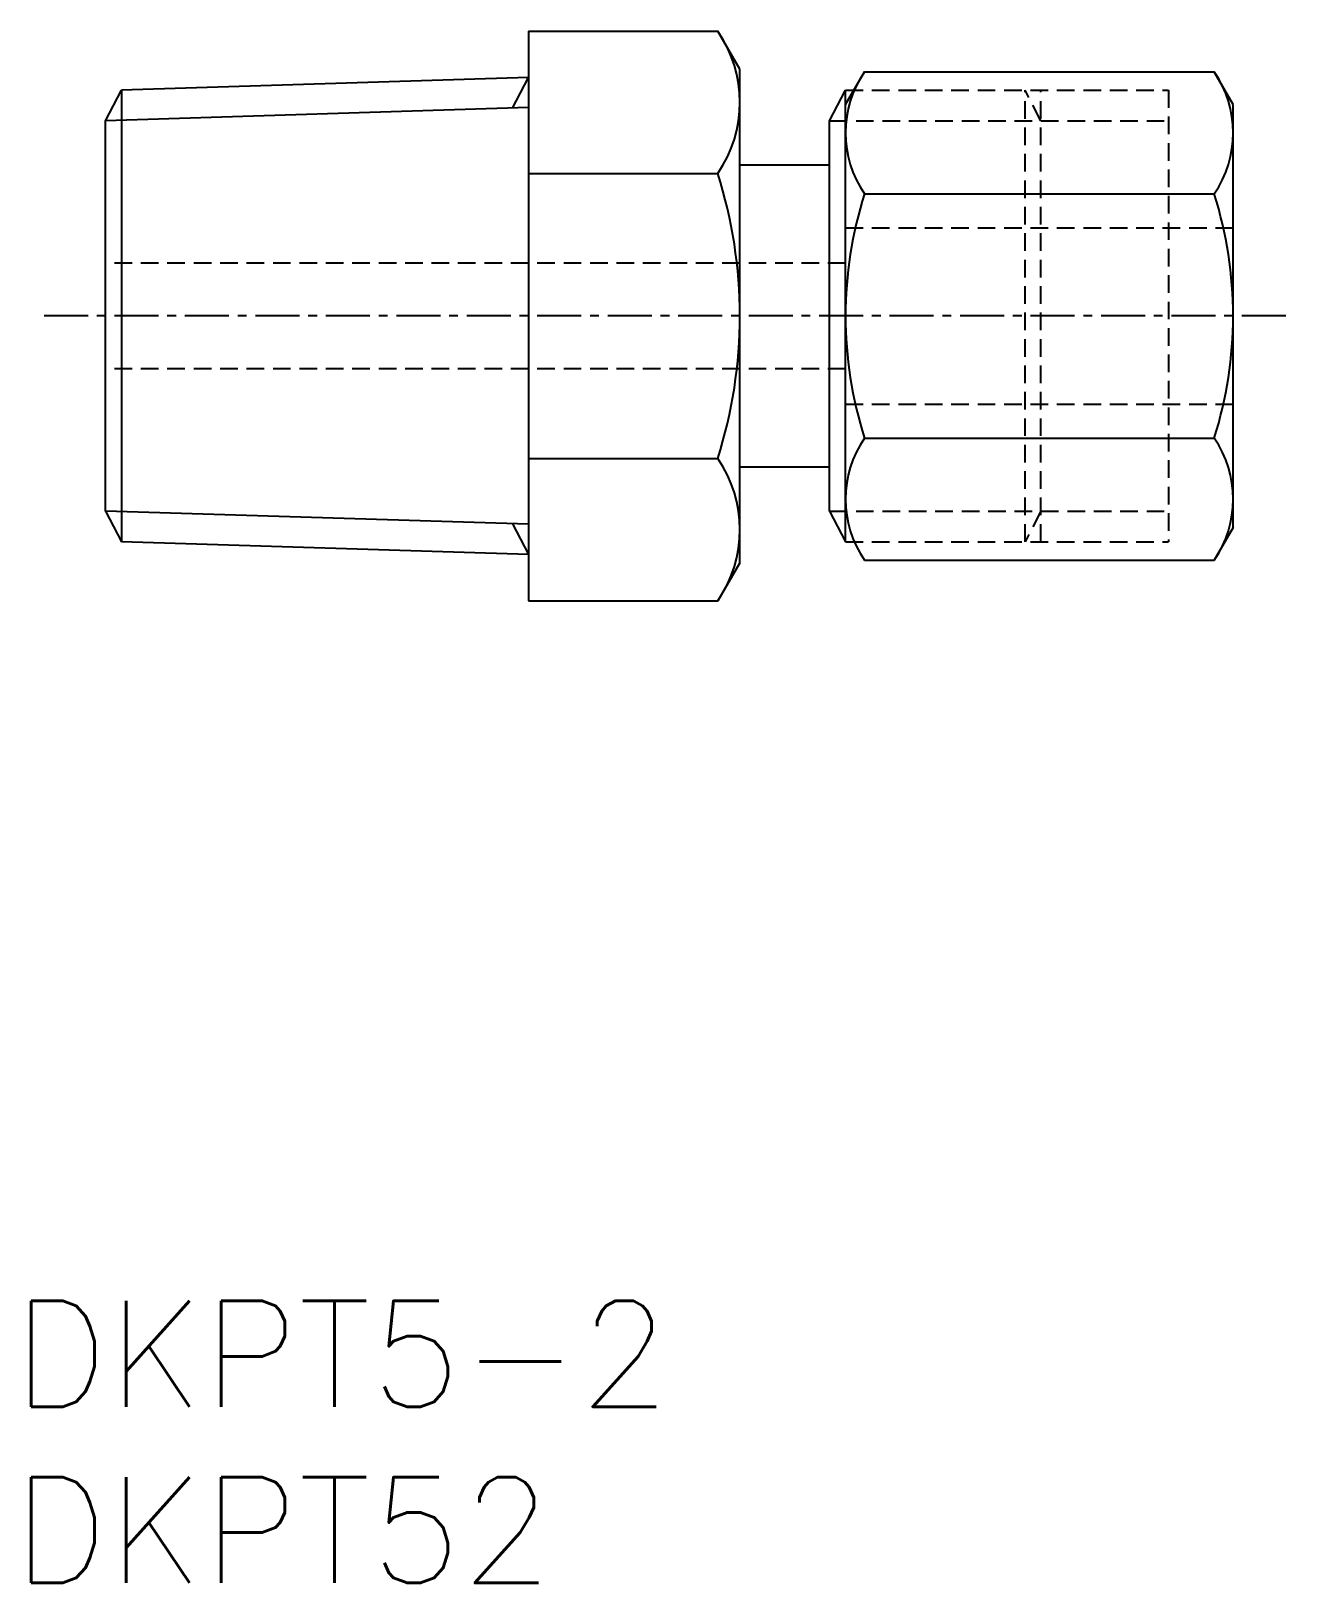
# Model space of a CAD drawing. Extents: x 128.4 to 164, y 69.1 to 113.1.
import ezdxf
from ezdxf.enums import TextEntityAlignment as Align

# ---------------------------------------------------------------- set-up
doc = ezdxf.new("R2010")
doc.units = 0
doc.linetypes.add('CENTER', pattern=[2, 1.25, -0.25, 0.25, -0.25])
doc.linetypes.add('DASHED', pattern=[0.75, 0.5, -0.25])
doc.layers.get('0').update_dxf_attribs({"linetype": 'CONTINUOUS'})
doc.layers.add('CENTER', color=1, linetype='CENTER')
doc.styles.get("Standard").update_dxf_attribs({"font": 'txt.shx', "bigfont": 'extfont.shx'})

msp = doc.modelspace()

# ---------------------------------------------------------------- linework, layer by layer
at = {"color": 7, "linetype": 'CONTINUOUS'}
for p, q in [((142.5, 113.083), (147.875, 113.083)), ((142.5, 113.083), (142.5, 96.917)), ((148.5, 112), (147.875, 113.083)), ((148.5, 98), (148.5, 112)), ((148.5, 98), (148.5, 112)), ((151.5, 111), (152.036, 111.928)), ((152.036, 111.928), (161.964, 111.928)), ((162.5, 111), (161.964, 111.928)), ((130.5, 110.535), (130.953, 111.405)), ((142.5, 111.766), (130.953, 111.405)), ((130.953, 111.405), (130.953, 98.595)), ((151.047, 110.535), (151.5, 111.405)), ((151.5, 99), (151.5, 111)), ((162.5, 99), (162.5, 111)), ((130.5, 99.465), (130.5, 110.535)), ((151.047, 99.465), (151.047, 110.535)), ((142.5, 109.041), (147.875, 109.041)), ((152.036, 108.464), (161.964, 108.464)), ((152.036, 101.536), (161.964, 101.536)), ((142.5, 100.959), (147.875, 100.959)), ((130.5, 99.465), (130.953, 98.595)), ((151.047, 99.465), (151.5, 98.595)), ((162.5, 99), (161.964, 98.072)), ((142.5, 98.234), (130.953, 98.595)), ((148.5, 98), (147.875, 96.917)), ((152.036, 98.072), (161.964, 98.072)), ((142.5, 96.917), (147.875, 96.917))]:
    msp.add_line(p, q, dxfattribs=at)
at = {"color": 3, "linetype": 'CONTINUOUS'}
for p, q in [((142.047, 110.896), (142.5, 111.766)), ((142.5, 110.91), (130.5, 110.535)), ((142.5, 99.09), (130.5, 99.465)), ((142.047, 99.104), (142.5, 98.234))]:
    msp.add_line(p, q, dxfattribs=at)
for p, q in [((151.5, 98.595), (151.5, 111.405)), ((148.5, 109.283), (151.047, 109.283)), ((148.5, 100.717), (151.047, 100.717))]:
    msp.add_line(p, q)
at = {"color": 3, "linetype": 'DASHED'}
for p, q in [((151.5, 111.405), (160.667, 111.405)), ((157.047, 110.535), (156.594, 111.405)), ((156.594, 98.595), (156.594, 111.405)), ((157.047, 98.595), (157.047, 111.405)), ((160.667, 111.405), (160.667, 98.595)), ((151.047, 110.535), (160.667, 110.535)), ((151.5, 107.5), (162.5, 107.5)), ((151.5, 106.5), (130.5, 106.5)), ((151.5, 103.5), (130.5, 103.5)), ((151.5, 102.5), (162.5, 102.5)), ((151.047, 99.465), (160.667, 99.465)), ((157.047, 99.465), (156.594, 98.595)), ((151.5, 98.595), (160.667, 98.595))]:
    msp.add_line(p, q, dxfattribs=at)
at = {"color": 7, "linetype": 'CONTINUOUS'}
for centre, radius, start, end in [((144.922, 111.062), 3.578, 325.6157, 34.3843), ((154.567, 110.196), 3.067, 145.6157, 214.3843), ((159.433, 110.196), 3.067, 325.6157, 34.3843), ((135.125, 105), 13.375, 342.412, 17.588), ((162.964, 105), 11.464, 162.412, 197.588), ((151.036, 105), 11.464, 342.412, 17.588), ((154.567, 99.804), 3.067, 145.6157, 214.3843), ((159.433, 99.804), 3.067, 325.6157, 34.3843), ((144.922, 98.938), 3.578, 325.6157, 34.3843)]:
    msp.add_arc(centre, radius, start, end, dxfattribs=at)
at = {"layer": 'CENTER'}
msp.add_line((164, 105), (128.5, 105), dxfattribs=at)

# ---------------------------------------------------------------- texts
at = {"color": 7, "linetype": 'CONTINUOUS'}
for s, p in [('DKPT5-2', (127.867, 75.556)), ('DKPT52', (127.867, 70.556))]:
    msp.add_text(s, height=3, dxfattribs=at).set_placement(p, align=Align.MIDDLE_LEFT)

doc.saveas('drawing.dxf')
